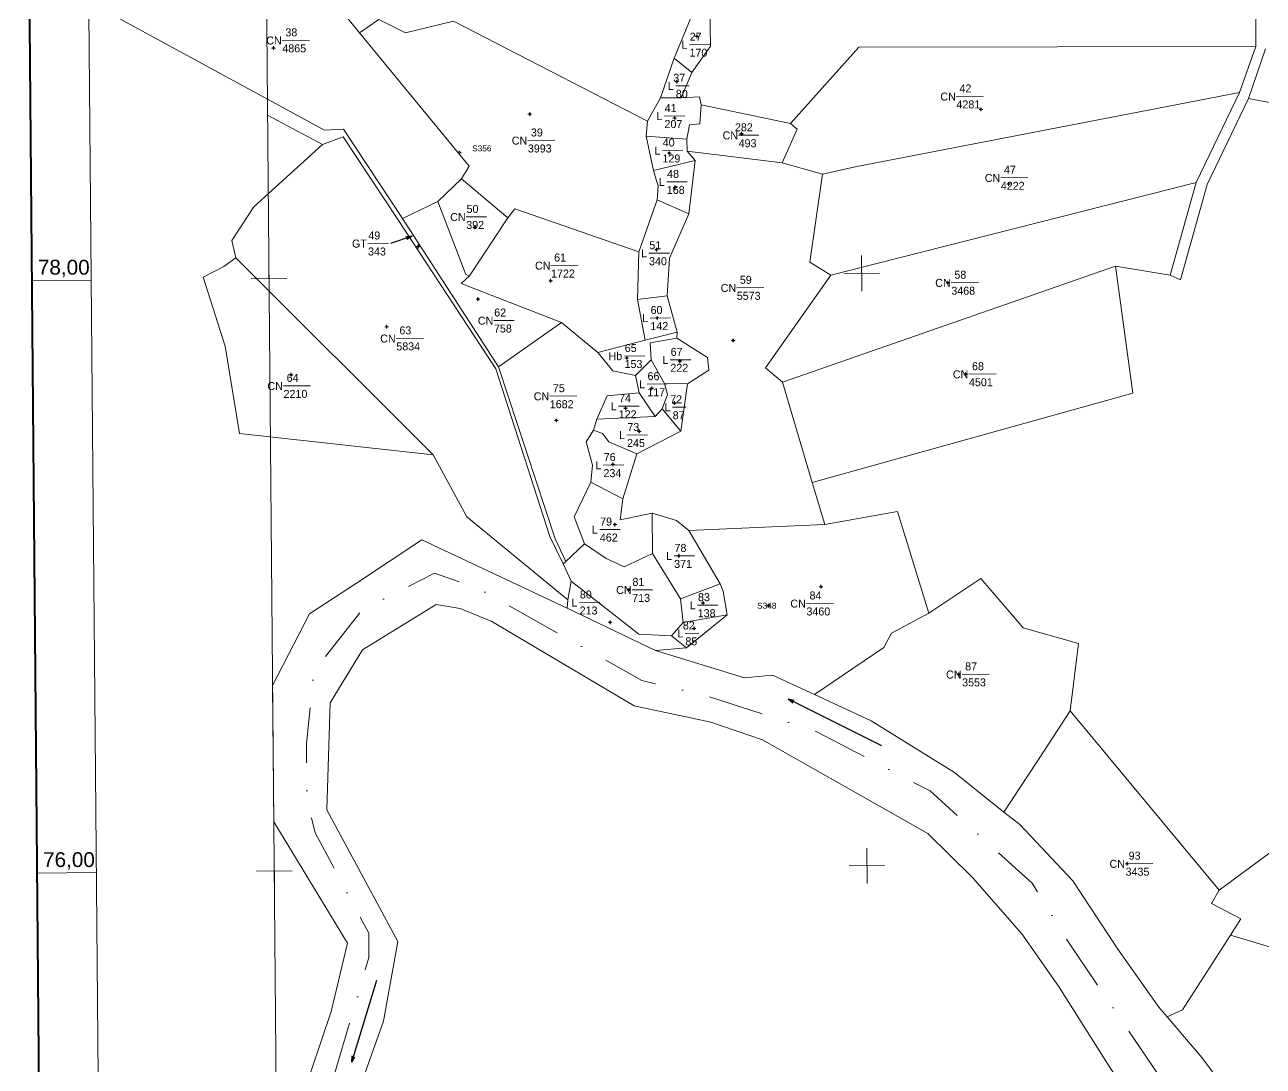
# Model space of a CAD drawing. Header units: metres. Extents: x 550497 to 551666, y 1836245 to 1837652.
# Drawn here: x 550496.5 to 550914.3, y 1837025.4 to 1837376.9 of the extents above; entities that cross this region are included whole.
import ezdxf
from ezdxf.enums import TextEntityAlignment as Align

# ---------------------------------------------------------------- set-up
doc = ezdxf.new("R2010")
doc.units = ezdxf.units.M
doc.header["$MEASUREMENT"] = 0
doc.linetypes.add('DGN Style 4', pattern=[37.369902, 18.67328, -9.33664, 0.023342, -9.33664])
for name, color, linetype, lineweight in [('Level 10', 7, 'Continuous', 0), ('Level 11', 7, 'Continuous', 0), ('Level 12', 7, 'Continuous', 0), ('Level 13', 7, 'Continuous', 0), ('Level 34', 7, 'Continuous', 0), ('Level 62', 7, 'Continuous', 0), ('Level 63', 7, 'Continuous', 0)]:
    doc.layers.add(name, color=color, linetype=linetype, lineweight=lineweight)
doc.styles.add('Style-FmSimple', font='FmSimple.shx')
doc.styles.add('Style-VHarial', font='VHarial.shx')
doc.styles.add('Style-Vnarial', font='Vnarial.shx')
doc.dimstyles.get("Standard").update_dxf_attribs({"dimtxt": 0.18, "dimasz": 0.18, "dimexe": 0.18, "dimexo": 0.0625, "dimgap": 0.09, "dimtad": 0, "dimtih": 1, "dimtoh": 1, "dimdec": 4, "dimzin": 0, "dimdsep": 46, "dimtxsty": 'Standard', "dimcen": 0.09, "dimadec": 0, "dimazin": 0, "dimtfac": 1, "dimtdec": 4, "dimtofl": 0, "dimtmove": 0, "dimatfit": 3, "dimfxl": 1, "dimtolj": 1, "dimtzin": 0, "dimarcsym": 0})

# ---------------------------------------------------------------- blocks, each defined once
blk = doc.blocks.new('DKCDV')
at = {"layer": 'Level 10', "linetype": 'Continuous', "lineweight": 13}
h = blk.add_hatch(color=1, dxfattribs=at)
edge = h.paths.add_edge_path()
edge.add_arc((0.02456, 0.194811), 1.500056, 0, 360)
at = {"layer": 'Level 10', "color": 1, "linetype": 'Continuous', "lineweight": 13}
for p, q in [((-6.400238, 0), (-12.600469, 0)), ((-0.200007, 12.600469), (0, 6.200231)), ((12.400462, 0.200007), (6.200231, 0.200007)), ((0, -6.200231), (0.200007, -12.400462))]:
    blk.add_line(p, q, dxfattribs=at)
blk.add_circle((0.02456, 0.194811), 6.250233, dxfattribs=at)
blk = doc.blocks.new('TerminatorOpen_0.5')
at = {"color": 0, "linetype": 'ByBlock', "lineweight": -2}
for q in [(-1, 0.25), (-1, 0), (-1, -0.25)]:
    blk.add_line((0, 0), q, dxfattribs=at)
blk = doc.blocks.new('N_THUA_39')
at = {"layer": 'Level 13', "color": 3, "linetype": 'Continuous', "lineweight": 0}
blk.add_line((355485.21, 1837268.94), (355494.39, 1837269.02), dxfattribs=at)
at = {"layer": 'Level 13', "color": 3, "linetype": 'Continuous', "lineweight": 0, "style": 'Style-FmSimple'}
for s, p in [('38', (355486.28, 1837271.65)), ('CN', (355479.83, 1837268.9)), ('4865', (355485.25, 1837266.25))]:
    blk.add_text(s, height=2.7, dxfattribs=at).set_placement(p, align=Align.MIDDLE_LEFT)
blk = doc.blocks.new('N_THUA_45')
at = {"layer": 'Level 13', "color": 3, "linetype": 'Continuous', "lineweight": 0}
blk.add_line((355625.36, 1837272.84), (355632.25, 1837272.9), dxfattribs=at)
at = {"layer": 'Level 13', "color": 3, "linetype": 'Continuous', "lineweight": 0, "style": 'Style-FmSimple'}
for s, p in [('27', (355625.48, 1837275.54)), ('L', (355622.67, 1837272.82)), ('170', (355625.4, 1837270.15))]:
    blk.add_text(s, height=2.7, dxfattribs=at).set_placement(p, align=Align.MIDDLE_LEFT)
blk = doc.blocks.new('N_THUA_48')
at = {"layer": 'Level 13', "color": 3, "linetype": 'Continuous', "lineweight": 0}
blk.add_line((355571.78, 1837246.58), (355580.95, 1837246.66), dxfattribs=at)
at = {"layer": 'Level 13', "color": 3, "linetype": 'Continuous', "lineweight": 0, "style": 'Style-FmSimple'}
for s, p in [('39', (355572.84, 1837249.28)), ('CN', (355566.39, 1837246.53)), ('3993', (355571.81, 1837243.88))]:
    blk.add_text(s, height=2.7, dxfattribs=at).set_placement(p, align=Align.MIDDLE_LEFT)
blk = doc.blocks.new('N_THUA_50')
at = {"layer": 'Level 13', "color": 3, "linetype": 'Continuous', "lineweight": 0}
blk.add_line((355723.84, 1837248.15), (355733.02, 1837248.23), dxfattribs=at)
at = {"layer": 'Level 13', "color": 3, "linetype": 'Continuous', "lineweight": 0, "style": 'Style-FmSimple'}
for s, p in [('42', (355724.91, 1837250.85)), ('CN', (355718.46, 1837248.1)), ('4281', (355723.88, 1837245.45))]:
    blk.add_text(s, height=2.7, dxfattribs=at).set_placement(p, align=Align.MIDDLE_LEFT)
blk = doc.blocks.new('N_THUA_52')
at = {"layer": 'Level 13', "color": 3, "linetype": 'Continuous', "lineweight": 0}
blk.add_line((355618.67, 1837257.57), (355623.26, 1837257.61), dxfattribs=at)
at = {"layer": 'Level 13', "color": 3, "linetype": 'Continuous', "lineweight": 0, "style": 'Style-FmSimple'}
for s, p in [('L', (355615.99, 1837257.54)), ('37', (355617.85, 1837260.26)), ('80', (355618.71, 1837254.87))]:
    blk.add_text(s, height=2.7, dxfattribs=at).set_placement(p, align=Align.MIDDLE_LEFT)
blk = doc.blocks.new('N_THUA_54')
at = {"layer": 'Level 13', "color": 3, "linetype": 'Continuous', "lineweight": 0}
blk.add_line((355533.98, 1837201.78), (355540.87, 1837201.84), dxfattribs=at)
at = {"layer": 'Level 13', "color": 3, "linetype": 'Continuous', "lineweight": 0, "style": 'Style-FmSimple'}
for s, p in [('49', (355534.11, 1837204.48)), ('GT', (355528.6, 1837201.74)), ('343', (355534.02, 1837199.08))]:
    blk.add_text(s, height=2.7, dxfattribs=at).set_placement(p, align=Align.MIDDLE_LEFT)
blk = doc.blocks.new('N_THUA_55')
at = {"layer": 'Level 13', "color": 3, "linetype": 'Continuous', "lineweight": 0}
blk.add_line((355617.87, 1837245.26), (355624.76, 1837245.32), dxfattribs=at)
at = {"layer": 'Level 13', "color": 3, "linetype": 'Continuous', "lineweight": 0, "style": 'Style-FmSimple'}
for s, p in [('L', (355615.19, 1837245.23)), ('41', (355617.99, 1837247.96)), ('207', (355617.91, 1837242.56))]:
    blk.add_text(s, height=2.7, dxfattribs=at).set_placement(p, align=Align.MIDDLE_LEFT)
blk = doc.blocks.new('N_THUA_56')
at = {"layer": 'Level 13', "color": 3, "linetype": 'Continuous', "lineweight": 0}
blk.add_line((355733.22, 1837223), (355742.4, 1837223.08), dxfattribs=at)
at = {"layer": 'Level 13', "color": 3, "linetype": 'Continuous', "lineweight": 0, "style": 'Style-FmSimple'}
for s, p in [('47', (355734.29, 1837225.71)), ('CN', (355727.83, 1837222.96)), ('4222', (355733.25, 1837220.3))]:
    blk.add_text(s, height=2.7, dxfattribs=at).set_placement(p, align=Align.MIDDLE_LEFT)
blk = doc.blocks.new('N_THUA_57')
at = {"layer": 'Level 13', "color": 3, "linetype": 'Continuous', "lineweight": 0}
blk.add_line((355643.13, 1837239.95), (355650.01, 1837240.01), dxfattribs=at)
at = {"layer": 'Level 13', "color": 3, "linetype": 'Continuous', "lineweight": 0, "style": 'Style-FmSimple'}
for s, p in [('CN', (355637.75, 1837239.9)), ('282', (355641.91, 1837242.64)), ('493', (355643.17, 1837237.25))]:
    blk.add_text(s, height=2.7, dxfattribs=at).set_placement(p, align=Align.MIDDLE_LEFT)
blk = doc.blocks.new('N_THUA_59')
at = {"layer": 'Level 13', "color": 3, "linetype": 'Continuous', "lineweight": 0}
blk.add_line((355523.43, 1837174.87), (355532.61, 1837174.95), dxfattribs=at)
at = {"layer": 'Level 13', "color": 3, "linetype": 'Continuous', "lineweight": 0, "style": 'Style-FmSimple'}
for s, p in [('63', (355524.5, 1837177.58)), ('CN', (355518.04, 1837174.83)), ('5834', (355523.47, 1837172.18))]:
    blk.add_text(s, height=2.7, dxfattribs=at).set_placement(p, align=Align.MIDDLE_LEFT)
blk = doc.blocks.new('N_THUA_60')
at = {"layer": 'Level 13', "color": 3, "linetype": 'Continuous', "lineweight": 0}
blk.add_line((355616.03, 1837233.4), (355622.91, 1837233.46), dxfattribs=at)
at = {"layer": 'Level 13', "color": 3, "linetype": 'Continuous', "lineweight": 0, "style": 'Style-FmSimple'}
for s, p in [('40', (355616.15, 1837236.1)), ('L', (355613.34, 1837233.38)), ('129', (355616.06, 1837230.7))]:
    blk.add_text(s, height=2.7, dxfattribs=at).set_placement(p, align=Align.MIDDLE_LEFT)
blk = doc.blocks.new('N_THUA_61')
at = {"layer": 'Level 13', "color": 3, "linetype": 'Continuous', "lineweight": 0}
blk.add_line((355640.16, 1837170.27), (355649.34, 1837170.35), dxfattribs=at)
at = {"layer": 'Level 13', "color": 3, "linetype": 'Continuous', "lineweight": 0, "style": 'Style-FmSimple'}
for s, p in [('59', (355641.23, 1837172.98)), ('CN', (355634.78, 1837170.23)), ('5573', (355640.2, 1837167.57))]:
    blk.add_text(s, height=2.7, dxfattribs=at).set_placement(p, align=Align.MIDDLE_LEFT)
blk = doc.blocks.new('N_THUA_62')
at = {"layer": 'Level 13', "color": 3, "linetype": 'Continuous', "lineweight": 0}
blk.add_line((355617.96, 1837221.87), (355624.84, 1837221.93), dxfattribs=at)
at = {"layer": 'Level 13', "color": 3, "linetype": 'Continuous', "lineweight": 0, "style": 'Style-FmSimple'}
for s, p in [('48', (355618.09, 1837224.57)), ('L', (355615.27, 1837221.85)), ('168', (355617.99, 1837219.17))]:
    blk.add_text(s, height=2.7, dxfattribs=at).set_placement(p, align=Align.MIDDLE_LEFT)
blk = doc.blocks.new('N_THUA_64')
at = {"layer": 'Level 13', "color": 3, "linetype": 'Continuous', "lineweight": 0}
blk.add_line((355553.11, 1837208.42), (355560, 1837208.48), dxfattribs=at)
at = {"layer": 'Level 13', "color": 3, "linetype": 'Continuous', "lineweight": 0, "style": 'Style-FmSimple'}
for s, p in [('50', (355553.24, 1837211.12)), ('CN', (355547.72, 1837208.37)), ('392', (355553.14, 1837205.72))]:
    blk.add_text(s, height=2.7, dxfattribs=at).set_placement(p, align=Align.MIDDLE_LEFT)
blk = doc.blocks.new('N_THUA_66')
at = {"layer": 'Level 13', "color": 3, "linetype": 'Continuous', "lineweight": 0}
blk.add_line((355712.77, 1837189.71), (355721.95, 1837189.79), dxfattribs=at)
at = {"layer": 'Level 13', "color": 3, "linetype": 'Continuous', "lineweight": 0, "style": 'Style-FmSimple'}
for s, p in [('CN', (355707.38, 1837189.66)), ('58', (355713.84, 1837192.41)), ('3468', (355712.81, 1837187.01))]:
    blk.add_text(s, height=2.7, dxfattribs=at).set_placement(p, align=Align.MIDDLE_LEFT)
blk = doc.blocks.new('N_THUA_67')
at = {"layer": 'Level 13', "color": 3, "linetype": 'Continuous', "lineweight": 0}
blk.add_line((355554.27, 1837184.19), (355561.15, 1837184.25), dxfattribs=at)
at = {"layer": 'Level 13', "color": 3, "linetype": 'Continuous', "lineweight": 0, "style": 'Style-FmSimple'}
for s, p in [('62', (355554.4, 1837186.89)), ('CN', (355548.88, 1837184.14)), ('758', (355554.31, 1837181.49))]:
    blk.add_text(s, height=2.7, dxfattribs=at).set_placement(p, align=Align.MIDDLE_LEFT)
blk = doc.blocks.new('N_THUA_68')
at = {"layer": 'Level 13', "color": 3, "linetype": 'Continuous', "lineweight": 0}
blk.add_line((355611.74, 1837200.85), (355618.63, 1837200.91), dxfattribs=at)
at = {"layer": 'Level 13', "color": 3, "linetype": 'Continuous', "lineweight": 0, "style": 'Style-FmSimple'}
for s, p in [('51', (355611.86, 1837203.55)), ('L', (355609.05, 1837200.83)), ('340', (355611.77, 1837198.15))]:
    blk.add_text(s, height=2.7, dxfattribs=at).set_placement(p, align=Align.MIDDLE_LEFT)
blk = doc.blocks.new('N_THUA_69')
at = {"layer": 'Level 13', "color": 3, "linetype": 'Continuous', "lineweight": 0}
blk.add_line((355578.68, 1837190.38), (355587.86, 1837190.46), dxfattribs=at)
at = {"layer": 'Level 13', "color": 3, "linetype": 'Continuous', "lineweight": 0, "style": 'Style-FmSimple'}
for s, p in [('CN', (355573.3, 1837190.34)), ('61', (355579.75, 1837193.09)), ('1722', (355578.72, 1837187.69))]:
    blk.add_text(s, height=2.7, dxfattribs=at).set_placement(p, align=Align.MIDDLE_LEFT)
blk = doc.blocks.new('N_THUA_74')
at = {"layer": 'Level 13', "color": 3, "linetype": 'Continuous', "lineweight": 0}
blk.add_line((355491.24, 1837158.61), (355500.42, 1837158.69), dxfattribs=at)
at = {"layer": 'Level 13', "color": 3, "linetype": 'Continuous', "lineweight": 0, "style": 'Style-FmSimple'}
for s, p in [('64', (355492.31, 1837161.32)), ('CN', (355485.85, 1837158.56)), ('2210', (355491.28, 1837155.91))]:
    blk.add_text(s, height=2.7, dxfattribs=at).set_placement(p, align=Align.MIDDLE_LEFT)
blk = doc.blocks.new('N_THUA_75')
at = {"layer": 'Level 13', "color": 3, "linetype": 'Continuous', "lineweight": 0}
blk.add_line((355718.72, 1837158.82), (355727.9, 1837158.91), dxfattribs=at)
at = {"layer": 'Level 13', "color": 3, "linetype": 'Continuous', "lineweight": 0, "style": 'Style-FmSimple'}
for s, p in [('68', (355719.79, 1837161.53)), ('CN', (355713.33, 1837158.78)), ('4501', (355718.76, 1837156.13))]:
    blk.add_text(s, height=2.7, dxfattribs=at).set_placement(p, align=Align.MIDDLE_LEFT)
blk = doc.blocks.new('N_THUA_77')
at = {"layer": 'Level 13', "color": 3, "linetype": 'Continuous', "lineweight": 0}
blk.add_line((355611.94, 1837177.79), (355618.83, 1837177.85), dxfattribs=at)
at = {"layer": 'Level 13', "color": 3, "linetype": 'Continuous', "lineweight": 0, "style": 'Style-FmSimple'}
for s, p in [('L', (355609.25, 1837177.77)), ('60', (355612.07, 1837180.49)), ('142', (355611.98, 1837175.09))]:
    blk.add_text(s, height=2.7, dxfattribs=at).set_placement(p, align=Align.MIDDLE_LEFT)
blk = doc.blocks.new('N_THUA_79')
at = {"layer": 'Level 13', "color": 3, "linetype": 'Continuous', "lineweight": 0}
blk.add_line((355580.59, 1837143.25), (355589.77, 1837143.33), dxfattribs=at)
at = {"layer": 'Level 13', "color": 3, "linetype": 'Continuous', "lineweight": 0, "style": 'Style-FmSimple'}
for s, p in [('75', (355581.66, 1837145.96)), ('CN', (355575.2, 1837143.2)), ('1682', (355580.62, 1837140.55))]:
    blk.add_text(s, height=2.7, dxfattribs=at).set_placement(p, align=Align.MIDDLE_LEFT)
blk = doc.blocks.new('N_THUA_80')
at = {"layer": 'Level 13', "color": 3, "linetype": 'Continuous', "lineweight": 0}
blk.add_line((355604.4, 1837164.27), (355611.29, 1837164.33), dxfattribs=at)
at = {"layer": 'Level 13', "color": 3, "linetype": 'Continuous', "lineweight": 0, "style": 'Style-FmSimple'}
for s, p in [('65', (355604.52, 1837166.97)), ('Hb', (355599.02, 1837164.22)), ('153', (355604.44, 1837161.57))]:
    blk.add_text(s, height=2.7, dxfattribs=at).set_placement(p, align=Align.MIDDLE_LEFT)
blk = doc.blocks.new('N_THUA_81')
at = {"layer": 'Level 13', "color": 3, "linetype": 'Continuous', "lineweight": 0}
blk.add_line((355619.63, 1837163.21), (355626.52, 1837163.27), dxfattribs=at)
at = {"layer": 'Level 13', "color": 3, "linetype": 'Continuous', "lineweight": 0, "style": 'Style-FmSimple'}
for s, p in [('67', (355619.76, 1837165.91)), ('L', (355616.94, 1837163.19)), ('222', (355619.67, 1837160.52))]:
    blk.add_text(s, height=2.7, dxfattribs=at).set_placement(p, align=Align.MIDDLE_LEFT)
blk = doc.blocks.new('N_THUA_82')
at = {"layer": 'Level 13', "color": 3, "linetype": 'Continuous', "lineweight": 0}
blk.add_line((355610.2, 1837154.07), (355617.07, 1837154.13), dxfattribs=at)
at = {"layer": 'Level 13', "color": 3, "linetype": 'Continuous', "lineweight": 0, "style": 'Style-FmSimple'}
for s, p in [('66', (355610.32, 1837156.77)), ('L', (355607.51, 1837154.04)), ('117', (355610.23, 1837151.37))]:
    blk.add_text(s, height=2.7, dxfattribs=at).set_placement(p, align=Align.MIDDLE_LEFT)
blk = doc.blocks.new('N_THUA_83')
at = {"layer": 'Level 13', "color": 3, "linetype": 'Continuous', "lineweight": 0}
blk.add_line((355617.84, 1837149.07), (355622.43, 1837149.11), dxfattribs=at)
at = {"layer": 'Level 13', "color": 3, "linetype": 'Continuous', "lineweight": 0, "style": 'Style-FmSimple'}
for s, p in [('L', (355615.15, 1837149.05)), ('72', (355617.02, 1837151.77)), ('87', (355617.88, 1837146.38))]:
    blk.add_text(s, height=2.7, dxfattribs=at).set_placement(p, align=Align.MIDDLE_LEFT)
blk = doc.blocks.new('N_THUA_84')
at = {"layer": 'Level 13', "color": 3, "linetype": 'Continuous', "lineweight": 0}
blk.add_line((355601.27, 1837147.31), (355608.16, 1837147.37), dxfattribs=at)
at = {"layer": 'Level 13', "color": 3, "linetype": 'Continuous', "lineweight": 0, "style": 'Style-FmSimple'}
for s, p in [('74', (355601.4, 1837150.01)), ('L', (355598.59, 1837147.28)), ('122', (355601.31, 1837144.61))]:
    blk.add_text(s, height=2.7, dxfattribs=at).set_placement(p, align=Align.MIDDLE_LEFT)
blk = doc.blocks.new('N_THUA_85')
at = {"layer": 'Level 13', "color": 3, "linetype": 'Continuous', "lineweight": 0}
blk.add_line((355605.96, 1837139.48), (355612.84, 1837139.54), dxfattribs=at)
at = {"layer": 'Level 13', "color": 3, "linetype": 'Continuous', "lineweight": 0, "style": 'Style-FmSimple'}
for s, p in [('73', (355606.08, 1837142.18)), ('L', (355603.27, 1837139.46)), ('245', (355605.99, 1837136.78))]:
    blk.add_text(s, height=2.7, dxfattribs=at).set_placement(p, align=Align.MIDDLE_LEFT)
blk = doc.blocks.new('N_THUA_86')
at = {"layer": 'Level 13', "color": 3, "linetype": 'Continuous', "lineweight": 0}
blk.add_line((355597.04, 1837128.38), (355603.92, 1837128.44), dxfattribs=at)
at = {"layer": 'Level 13', "color": 3, "linetype": 'Continuous', "lineweight": 0, "style": 'Style-FmSimple'}
for s, p in [('L', (355594.35, 1837128.35)), ('76', (355597.17, 1837131.08)), ('234', (355597.07, 1837125.68))]:
    blk.add_text(s, height=2.7, dxfattribs=at).set_placement(p, align=Align.MIDDLE_LEFT)
blk = doc.blocks.new('N_THUA_88')
at = {"layer": 'Level 13', "color": 3, "linetype": 'Continuous', "lineweight": 0}
blk.add_line((355597.72, 1837108.05), (355604.61, 1837108.11), dxfattribs=at)
at = {"layer": 'Level 13', "color": 3, "linetype": 'Continuous', "lineweight": 0, "style": 'Style-FmSimple'}
for s, p in [('79', (355597.84, 1837110.75)), ('L', (355595.03, 1837108.03)), ('462', (355597.75, 1837105.35))]:
    blk.add_text(s, height=2.7, dxfattribs=at).set_placement(p, align=Align.MIDDLE_LEFT)
blk = doc.blocks.new('N_THUA_89')
at = {"layer": 'Level 13', "color": 3, "linetype": 'Continuous', "lineweight": 0}
blk.add_line((355619.28, 1837097.51), (355626.17, 1837097.57), dxfattribs=at)
at = {"layer": 'Level 13', "color": 3, "linetype": 'Continuous', "lineweight": 0, "style": 'Style-FmSimple'}
for s, p in [('78', (355619.41, 1837100.21)), ('L', (355616.59, 1837097.49)), ('371', (355619.31, 1837094.81))]:
    blk.add_text(s, height=2.7, dxfattribs=at).set_placement(p, align=Align.MIDDLE_LEFT)
blk = doc.blocks.new('N_THUA_90')
at = {"layer": 'Level 13', "color": 3, "linetype": 'Continuous', "lineweight": 0}
blk.add_line((355669.98, 1837087.06), (355679.16, 1837087.14), dxfattribs=at)
at = {"layer": 'Level 13', "color": 3, "linetype": 'Continuous', "lineweight": 0, "style": 'Style-FmSimple'}
for s, p in [('84', (355671.05, 1837089.76)), ('CN', (355664.59, 1837087.01)), ('3460', (355670.01, 1837084.36))]:
    blk.add_text(s, height=2.7, dxfattribs=at).set_placement(p, align=Align.MIDDLE_LEFT)
blk = doc.blocks.new('N_THUA_91')
at = {"layer": 'Level 13', "color": 3, "linetype": 'Continuous', "lineweight": 0}
blk.add_line((355605.11, 1837086.05), (355612, 1837086.11), dxfattribs=at)
at = {"layer": 'Level 13', "color": 3, "linetype": 'Continuous', "lineweight": 0, "style": 'Style-FmSimple'}
for s, p in [('CN', (355599.73, 1837086)), ('81', (355605.23, 1837088.75)), ('713', (355605.15, 1837083.35))]:
    blk.add_text(s, height=2.7, dxfattribs=at).set_placement(p, align=Align.MIDDLE_LEFT)
blk = doc.blocks.new('N_THUA_93')
at = {"layer": 'Level 13', "color": 3, "linetype": 'Continuous', "lineweight": 0}
blk.add_line((355596.02, 1837075.03), (355602.91, 1837075.09), dxfattribs=at)
at = {"layer": 'Level 13', "color": 3, "linetype": 'Continuous', "lineweight": 0, "style": 'Style-FmSimple'}
for s, p in [('80', (355596.15, 1837077.73)), ('L', (355593.34, 1837075)), ('213', (355596.06, 1837072.33))]:
    blk.add_text(s, height=2.7, dxfattribs=at).set_placement(p, align=Align.MIDDLE_LEFT)
blk = doc.blocks.new('N_THUA_94')
at = {"layer": 'Level 13', "color": 3, "linetype": 'Continuous', "lineweight": 0}
blk.add_line((355716.42, 1837057.52), (355725.59, 1837057.6), dxfattribs=at)
at = {"layer": 'Level 13', "color": 3, "linetype": 'Continuous', "lineweight": 0, "style": 'Style-FmSimple'}
for s, p in [('87', (355717.48, 1837060.23)), ('CN', (355711.03, 1837057.47)), ('3553', (355716.45, 1837054.82))]:
    blk.add_text(s, height=2.7, dxfattribs=at).set_placement(p, align=Align.MIDDLE_LEFT)
blk = doc.blocks.new('N_THUA_95')
at = {"layer": 'Level 13', "color": 3, "linetype": 'Continuous', "lineweight": 0}
blk.add_line((355627.44, 1837081.57), (355634.32, 1837081.63), dxfattribs=at)
at = {"layer": 'Level 13', "color": 3, "linetype": 'Continuous', "lineweight": 0, "style": 'Style-FmSimple'}
for s, p in [('L', (355624.76, 1837081.55)), ('83', (355627.57, 1837084.28)), ('138', (355627.48, 1837078.88))]:
    blk.add_text(s, height=2.7, dxfattribs=at).set_placement(p, align=Align.MIDDLE_LEFT)
blk = doc.blocks.new('N_THUA_96')
at = {"layer": 'Level 13', "color": 3, "linetype": 'Continuous', "lineweight": 0}
blk.add_line((355624.44, 1837073), (355629.03, 1837073.04), dxfattribs=at)
at = {"layer": 'Level 13', "color": 3, "linetype": 'Continuous', "lineweight": 0, "style": 'Style-FmSimple'}
for s, p in [('L', (355621.75, 1837072.98)), ('82', (355623.62, 1837075.69)), ('85', (355624.47, 1837070.3))]:
    blk.add_text(s, height=2.7, dxfattribs=at).set_placement(p, align=Align.MIDDLE_LEFT)
blk = doc.blocks.new('N_THUA_97')
at = {"layer": 'Level 13', "color": 3, "linetype": 'Continuous', "lineweight": 0}
blk.add_line((355773.2, 1836993.63), (355782.38, 1836993.71), dxfattribs=at)
at = {"layer": 'Level 13', "color": 3, "linetype": 'Continuous', "lineweight": 0, "style": 'Style-FmSimple'}
for s, p in [('CN', (355767.81, 1836993.58)), ('93', (355774.27, 1836996.34)), ('3435', (355773.23, 1836990.93))]:
    blk.add_text(s, height=2.7, dxfattribs=at).set_placement(p, align=Align.MIDDLE_LEFT)
blk = doc.blocks.new('CENTRD')
at = {"layer": 'Level 11', "linetype": 'Continuous', "lineweight": 0}
h = blk.add_hatch(color=1, dxfattribs=at)
edge = h.paths.add_edge_path()
edge.add_arc((0.048863, 0.090632), 1.500056, 0, 360)
at = {"layer": 'Level 11', "color": 1, "linetype": 'Continuous', "lineweight": 0}
for p, q in [((-6.200231, 0), (-12.600469, -0.200007)), ((-0.200007, 6.200231), (-6.200231, 0)), ((-6.200231, 0), (0, -6.200231)), ((-0.200007, 12.600469), (-0.200007, 6.200231)), ((6.200231, 0), (-0.200007, 6.200231)), ((0, -6.200231), (6.200231, 0)), ((12.600469, 0.200007), (6.200231, 0)), ((0, -6.200231), (0, -12.600469))]:
    blk.add_line(p, q, dxfattribs=at)
blk = doc.blocks.new('CENTRD_2')
at = {"layer": 'Level 11', "linetype": 'Continuous', "lineweight": 0}
h = blk.add_hatch(color=1, dxfattribs=at)
edge = h.paths.add_edge_path()
edge.add_arc((0.071437, 0.197653), 1.500056, 0, 360)
at = {"layer": 'Level 11', "color": 1, "linetype": 'Continuous', "lineweight": 0}
for p, q in [((-6.200231, 0), (-12.600469, 0)), ((0, 6.200231), (-6.200231, 0)), ((-6.200231, 0), (0, -6.200231)), ((-0.200007, 12.400462), (0, 6.200231)), ((6.200231, 0.200007), (0, 6.200231)), ((0, -6.200231), (6.200231, 0.200007)), ((12.600469, 0.200007), (6.200231, 0.200007)), ((0, -6.200231), (0, -12.200455))]:
    blk.add_line(p, q, dxfattribs=at)
blk = doc.blocks.new('CENTRD_1')
at = {"layer": 'Level 11', "linetype": 'Continuous', "lineweight": 0}
h = blk.add_hatch(color=1, dxfattribs=at)
edge = h.paths.add_edge_path()
edge.add_arc((0.195969, 0.083732), 1.500056, 0, 360)
at = {"layer": 'Level 11', "color": 1, "linetype": 'Continuous', "lineweight": 0}
for p, q in [((-6.000224, 0), (-12.200455, -0.200007)), ((0, 6.200231), (-6.000224, 0)), ((-6.000224, 0), (0.200007, -6.200231)), ((0, 12.600469), (0, 6.200231)), ((6.200231, 0), (0, 6.200231)), ((0.200007, -6.200231), (6.200231, 0)), ((12.400462, 0), (6.200231, 0)), ((0.200007, -6.200231), (0.200007, -12.600469))]:
    blk.add_line(p, q, dxfattribs=at)

msp = doc.modelspace()

# ---------------------------------------------------------------- linework, layer by layer
at = {"layer": 'Level 34', "color": 3, "linetype": 'Continuous', "lineweight": 0}
for p, q in [((550610.49, 1837165.92), (550635.27, 1837181.28)), ((550635.27, 1837181.28), (550643.47, 1837179.92)), ((550643.47, 1837179.92), (550654.1, 1837175.44)), ((550654.1, 1837175.44), (550702.13, 1837147)), ((550599.57, 1837148.03), (550610.49, 1837165.92)), ((550598.44, 1837111.96), (550599.57, 1837148.03)), ((550702.13, 1837147), (550727.95, 1837141.49)), ((550727.95, 1837141.49), (550745.4, 1837135.5)), ((550622.42, 1837067.45), (550598.44, 1837111.96)), ((550617.5, 1837040.57), (550622.42, 1837067.45)), ((550603.87, 1837002.19), (550617.5, 1837040.57))]:
    msp.add_line(p, q, dxfattribs=at)
at = {"layer": 'Level 34', "color": 2, "linetype": 'Continuous', "lineweight": 0, "flags": 128}
for points in [[(550609.51, 1837374.22), (550590.09, 1837398.07), (550526.94, 1837408.65), (550510.33, 1837388.92), (550578.42, 1837351.8)], [(550723.7, 1837385.17), (550715.63, 1837365.6)], [(550911.86, 1837385.97), (550911.83, 1837369.6)], [(550721.52, 1837360.82), (550727.89, 1837369.72), (550727.65, 1837382.37)], [(550609.51, 1837374.22), (550615.93, 1837378.67), (550624.94, 1837374.22), (550641.17, 1837378.06)], [(550706.62, 1837344.4), (550641.17, 1837378.06)], [(550643.82, 1837324.86), (550646.51, 1837329.15), (550609.51, 1837374.22)], [(550754.89, 1837343.53), (550777.97, 1837369.34), (550911.83, 1837369.6)], [(550911.83, 1837369.6), (550906.34, 1837354.08)], [(550909.33, 1837352), (550915.07, 1837368.74)], [(550715.63, 1837365.6), (550711.02, 1837352.27)], [(550715.63, 1837365.6), (550721.52, 1837360.82)], [(550717.99, 1837352.22), (550721.52, 1837360.82)], [(550906.34, 1837354.08), (550776.72, 1837328.9), (550765.69, 1837326.51)], [(550891.76, 1837323.63), (550906.34, 1837354.08)], [(550578.42, 1837351.8), (550597.66, 1837341.3), (550604.1, 1837341.65), (550623.92, 1837311.5)], [(550578.42, 1837351.8), (550578.46, 1837346.43), (550596.96, 1837336.49)], [(550706.62, 1837344.4), (550711.02, 1837352.27)], [(550711.02, 1837352.27), (550717.99, 1837352.22)], [(550717.99, 1837352.22), (550724.12, 1837352.6), (550724.67, 1837349.89)], [(550724.67, 1837349.89), (550724.33, 1837343.45), (550720.84, 1837343.13), (550719.87, 1837338.33)], [(550724.67, 1837349.89), (550754.89, 1837343.53)], [(550909.33, 1837352), (550895.38, 1837323), (550886.38, 1837290.81), (550882.9, 1837292.4)], [(550935.36, 1837347.07), (550909.33, 1837352)], [(550706.17, 1837339.31), (550706.62, 1837344.4)], [(550754.89, 1837343.53), (550757.14, 1837341.66), (550752.07, 1837330.27)], [(550596.96, 1837336.49), (550603.93, 1837339.05), (550622.43, 1837311.22), (550655.41, 1837260.74), (550673.71, 1837204.14), (550678.12, 1837194.93)], [(550719.87, 1837338.33), (550706.17, 1837339.31)], [(550708.66, 1837327.66), (550706.17, 1837339.31)], [(550719.87, 1837338.33), (550719.95, 1837334.22)], [(550567.74, 1837298.22), (550566.41, 1837304.06), (550573.84, 1837315.46), (550596.96, 1837336.49)], [(550719.95, 1837334.22), (550722.71, 1837331.08)], [(550722.71, 1837331.08), (550708.66, 1837327.66)], [(550720.51, 1837313.06), (550722.71, 1837331.08)], [(550752.07, 1837330.27), (550765.69, 1837326.51)], [(550635.94, 1837317.25), (550643.82, 1837324.86)], [(550643.82, 1837324.86), (550659.53, 1837311.77)], [(550708.66, 1837327.66), (550710.19, 1837322.4), (550709.86, 1837317.81)], [(550768.5, 1837292.38), (550761.33, 1837296.8), (550765.69, 1837326.51)], [(550891.76, 1837323.63), (550768.5, 1837292.38)], [(550882.9, 1837292.4), (550891.76, 1837323.63)], [(550623.92, 1837311.5), (550635.94, 1837317.25)], [(550646.53, 1837292.2), (550645.29, 1837292.57), (550635.94, 1837317.25)], [(550709.86, 1837317.81), (550703.73, 1837300.26)], [(550709.86, 1837317.81), (550720.51, 1837313.06)], [(550659.53, 1837311.77), (550661.89, 1837314.72), (550703.73, 1837300.26)], [(550713.29, 1837285.39), (550714.04, 1837298.11), (550720.51, 1837313.06)], [(550656.4, 1837261.43), (550623.92, 1837311.5)], [(550646.53, 1837292.2), (550659.53, 1837311.77)], [(550703.73, 1837300.26), (550703.22, 1837284.13)], [(550634.34, 1837231.75), (550568.93, 1837238.92), (550564.17, 1837268.38), (550556.68, 1837291.65), (550563.65, 1837295.33), (550567.74, 1837298.22)], [(550567.74, 1837298.22), (550634.34, 1837231.75)], [(550646.53, 1837292.2), (550643.77, 1837289.59), (550677.61, 1837276.37)], [(550752.19, 1837256.27), (550746.46, 1837261.16), (550768.5, 1837292.38)], [(550752.19, 1837256.27), (550864.54, 1837295.42)], [(550864.54, 1837295.42), (550870.34, 1837252.6), (550762.21, 1837222.44)], [(550864.54, 1837295.42), (550882.9, 1837292.4)], [(550703.22, 1837284.13), (550713.29, 1837285.39)], [(550703.22, 1837284.13), (550705.79, 1837270.49)], [(550713.29, 1837285.39), (550716.66, 1837273.09)], [(550677.61, 1837276.37), (550656.4, 1837261.43)], [(550677.61, 1837276.37), (550689.87, 1837266.31)], [(550689.87, 1837266.31), (550705.79, 1837270.49)], [(550716.66, 1837273.09), (550705.79, 1837270.49)], [(550707.8, 1837263.78), (550707.52, 1837269.54), (550716.57, 1837271.1)], [(550716.57, 1837271.1), (550716.66, 1837273.09)], [(550716.57, 1837271.1), (550726.88, 1837264.6), (550727.35, 1837260.31), (550720.12, 1837255.65)], [(550689.87, 1837266.31), (550694.95, 1837260.07), (550702.53, 1837258.51)], [(550707.8, 1837263.78), (550702.53, 1837258.51)], [(550712.4, 1837255.78), (550707.8, 1837263.78)], [(550656.4, 1837261.43), (550675.48, 1837203.36), (550679.03, 1837195.78)], [(550702.53, 1837258.51), (550703.8, 1837252.64)], [(550711.53, 1837247.26), (550713.31, 1837252.05), (550712.4, 1837255.78)], [(550720.12, 1837255.65), (550712.4, 1837255.78)], [(550717.9, 1837239.68), (550720.12, 1837255.65)], [(550752.19, 1837256.27), (550762.21, 1837222.44)], [(550689.48, 1837243.8), (550693, 1837251.61), (550703.8, 1837252.64)], [(550703.8, 1837252.64), (550709.26, 1837244.64)], [(550709.26, 1837244.64), (550711.53, 1837247.26)], [(550711.53, 1837247.26), (550717.9, 1837239.68)], [(550688.39, 1837240.11), (550689.48, 1837243.8)], [(550689.48, 1837243.8), (550709.26, 1837244.64)], [(550687.51, 1837222.52), (550688.01, 1837228.22), (550685.96, 1837236.16), (550688.39, 1837240.11)], [(550703.04, 1837232.07), (550693.53, 1837236.18), (550691.46, 1837238.9), (550688.39, 1837240.11)], [(550717.9, 1837239.68), (550703.04, 1837232.07)], [(550634.34, 1837231.75), (550645.64, 1837210.81), (550679.79, 1837182.79)], [(550698.31, 1837216.93), (550703.04, 1837232.07)], [(550685.39, 1837201.71), (550681.93, 1837210.87), (550687.51, 1837222.52)], [(550687.51, 1837222.52), (550698.31, 1837216.93)], [(550762.21, 1837222.44), (550766.41, 1837208.26)], [(550698.31, 1837216.93), (550697.39, 1837209.85), (550708.24, 1837212.07)], [(550708.24, 1837212.07), (550716.43, 1837209.61), (550720.54, 1837206.22)], [(550708.24, 1837212.07), (550708.29, 1837198.47)], [(550766.41, 1837208.26), (550790.92, 1837212.66), (550801.48, 1837178.36)], [(550766.41, 1837208.26), (550720.54, 1837206.22)], [(550720.54, 1837206.22), (550731.17, 1837188.2)], [(550679.49, 1837179.98), (550630.5, 1837203.11), (550608.48, 1837188.43), (550592.63, 1837178.13), (550580.15, 1837153.85), (550580.55, 1837107.93), (550605.41, 1837066.96), (550599.88, 1837043.9), (550589.85, 1837014.14), (550581.46, 1837003.59), (550581.57, 1836990.34)], [(550685.39, 1837201.71), (550679.03, 1837195.78)], [(550708.29, 1837198.47), (550698.73, 1837193.89), (550692.66, 1837196.81), (550685.39, 1837201.71)], [(550679.03, 1837195.78), (550678.12, 1837194.93)], [(550708.29, 1837198.47), (550717.74, 1837183.15)], [(550680.9, 1837189.14), (550678.12, 1837194.93)], [(550680.9, 1837189.14), (550679.79, 1837182.79)], [(550714.69, 1837170.63), (550703.7, 1837171.24), (550680.9, 1837189.14)], [(550717.74, 1837183.15), (550731.17, 1837188.2)], [(550731.17, 1837188.2), (550732.14, 1837185.64), (550733.46, 1837177.75)], [(550801.48, 1837178.36), (550819.04, 1837189.95), (550833.39, 1837173.3), (550851.97, 1837168.05), (550849.17, 1837145.38)], [(550679.79, 1837182.79), (550679.49, 1837179.98)], [(550717.74, 1837183.15), (550718.66, 1837175.21)], [(550679.49, 1837179.98), (550709.29, 1837165.66)], [(550718.66, 1837175.21), (550714.69, 1837170.63)], [(550718.66, 1837175.21), (550733.46, 1837177.75)], [(550733.46, 1837177.75), (550719.73, 1837166.62)], [(550801.48, 1837178.36), (550788.92, 1837171.61), (550786.38, 1837166.68), (550762.97, 1837150.82)], [(550714.69, 1837170.63), (550719.73, 1837166.62)], [(550719.73, 1837166.62), (550709.29, 1837165.66)], [(550709.29, 1837165.66), (550739.29, 1837156.47), (550748.75, 1837157.42), (550762.97, 1837150.82)], [(550826.85, 1837111.19), (550810.19, 1837124.48), (550782.03, 1837141.96), (550762.97, 1837150.82)], [(550849.17, 1837145.38), (550840.71, 1837132.22), (550826.85, 1837111.19)], [(550849.17, 1837145.38), (550899.52, 1837084.87)], [(551002.06, 1837097.99), (550961.74, 1837130.71), (550899.52, 1837084.87)], [(550881.94, 1837042.07), (550879.16, 1837045.32), (550865.33, 1837064.96), (550850.1, 1837088.01), (550832.18, 1837106.94), (550826.85, 1837111.19)], [(550899.52, 1837084.87), (550896.88, 1837080.29), (550906.76, 1837075.18), (550903.29, 1837069.68)], [(550903.29, 1837069.68), (550887.16, 1837044.4), (550881.94, 1837042.07)], [(550903.29, 1837069.68), (550953.62, 1837054.54), (550960.54, 1837050.53), (550977.08, 1837058.07)], [(550917.99, 1836997.43), (550902.5, 1837016.45), (550893.64, 1837028.4), (550881.94, 1837042.07)]]:
    msp.add_lwpolyline(points, dxfattribs=at)
at = {"layer": 'Level 34', "color": 1, "linetype": 'Continuous', "lineweight": 0, "flags": 128}
msp.add_lwpolyline([(550752.07, 1837330.27), (550719.95, 1837334.22)], dxfattribs=at)
at = {"layer": 'Level 34', "color": 1, "linetype": 'DGN Style 4', "lineweight": 13, "flags": 128}
msp.add_lwpolyline([(550581.57, 1836990.34), (550598.07, 1837012.9), (550612.66, 1837062.11), (550612.59, 1837070.28), (550594.55, 1837104.21), (550591.72, 1837115.09), (550591.55, 1837134.17), (550594.07, 1837158.73), (550610.28, 1837179.32), (550634.74, 1837191.8), (550649.8, 1837186.48), (550704.69, 1837155.61), (550726.58, 1837150.34), (550763.55, 1837138.39), (550801.95, 1837118.29), (550836.35, 1837087.23), (550848.83, 1837066.9), (550884.78, 1837014.04), (550909.6, 1836987), (550945.34, 1836958.68), (550963.11, 1836957.47), (550974.78, 1836947.1)], dxfattribs=at)
at = {"layer": 'Level 34', "color": 230, "linetype": 'Continuous', "lineweight": 0, "flags": 128}
msp.add_lwpolyline([(550934.95, 1836948.15), (550914.36, 1836961.62), (550895.09, 1836979.19), (550881.25, 1837000.92), (550863.29, 1837023.96), (550845.3, 1837052.47), (550832.85, 1837070.11), (550816.3, 1837089.07), (550801.16, 1837103.95), (550745.4, 1837135.5)], dxfattribs=at)
at = {"layer": 'Level 62', "color": 7, "linetype": 'Continuous', "lineweight": 0}
for p, q in [((550579, 1837285.25), (550578.89, 1837297.24)), ((550778.93, 1837286.99), (550778.83, 1837298.99)), ((550772.88, 1837292.94), (550784.88, 1837293.04)), ((550498.97, 1837290.55), (550518.96, 1837290.72)), ((550572.95, 1837291.19), (550584.94, 1837291.3)), ((550580.74, 1837085.31), (550580.64, 1837097.31)), ((550780.68, 1837087.06), (550780.57, 1837099.05)), ((550500.72, 1837090.61), (550520.71, 1837090.79)), ((550574.69, 1837091.26), (550586.69, 1837091.36)), ((550774.63, 1837093), (550786.63, 1837093.11))]:
    msp.add_line(p, q, dxfattribs=at)
at = {"layer": 'Level 62', "color": 7, "linetype": 'Continuous', "lineweight": 40, "flags": 128}
msp.add_lwpolyline([(550506.65, 1836410.83), (550496.53, 1837570.46), (551656.16, 1837580.58), (551666.28, 1836420.95), (550506.65, 1836410.83)], close=True, dxfattribs=at)
at = {"layer": 'Level 62', "color": 7, "linetype": 'Continuous', "lineweight": 13, "flags": 128}
msp.add_lwpolyline([(551640.35, 1837100.56), (551646.11, 1836440.77), (550526.47, 1836431), (550518.17, 1837381.23)], dxfattribs=at)
at = {"layer": 'Level 63', "color": 3, "linetype": 'Continuous', "lineweight": 0, "flags": 128}
msp.add_lwpolyline([(550581.56, 1836991.34), (550577.2, 1837491.18)], dxfattribs=at)

# ---------------------------------------------------------------- block references
at = {"layer": 'Level 10', "color": 1, "linetype": 'Continuous', "lineweight": 13, "xscale": 0.049998, "yscale": 0.049998, "zscale": 0.049998}
for p in [(550643.14, 1837333.74), (550747.48, 1837180.85)]:
    msp.add_blockref('DKCDV', p, dxfattribs=at)
at = {"layer": 'Level 11', "color": 1, "linetype": 'Continuous', "lineweight": 0, "xscale": 0.049998, "yscale": 0.049998, "zscale": 0.049998}
for name, p in [('CENTRD', (550723.25, 1837373)), ('CENTRD', (550580.44, 1837369.03)), ('CENTRD', (550716.56, 1837357.69)), ('CENTRD', (550666.91, 1837346.72)), ('CENTRD', (550715.79, 1837345.41)), ('CENTRD', (550819.1, 1837348.33)), ('CENTRD', (550738.34, 1837340.08)), ('CENTRD', (550713.94, 1837333.54)), ('CENTRD', (550715.88, 1837322.01)), ('CENTRD', (550828.45, 1837323.15)), ('CENTRD', (550648.35, 1837308.56)), ('CENTRD', (550629.23, 1837302.05)), ('CENTRD', (550709.64, 1837300.99)), ('CENTRD_2', (550673.94, 1837290.49)), ('CENTRD', (550807.98, 1837289.82)), ('CENTRD', (550649.41, 1837284.27)), ('CENTRD', (550618.6, 1837274.98)), ('CENTRD_1', (550709.85, 1837277.93)), ('CENTRD', (550735.52, 1837270.35)), ('CENTRD', (550699.62, 1837264.4)), ('CENTRD_1', (550717.54, 1837263.36)), ('CENTRD_2', (550586.42, 1837258.76)), ('CENTRD_1', (550813.93, 1837258.94)), ('CENTRD_1', (550708.12, 1837254.2)), ('CENTRD', (550715.73, 1837249.2)), ('CENTRD_2', (550699.19, 1837247.45)), ('CENTRD', (550675.87, 1837243.37)), ('CENTRD', (550703.86, 1837239.64)), ('CENTRD_1', (550694.94, 1837228.52)), ('CENTRD', (550695.61, 1837208.21)), ('CENTRD_1', (550717.19, 1837197.65)), ('CENTRD_1', (550765.15, 1837187.23)), ('CENTRD', (550700.32, 1837186.16)), ('CENTRD_1', (550725.35, 1837181.71)), ('CENTRD', (550694, 1837175.23)), ('CENTRD_2', (550722.33, 1837173.15)), ('CENTRD_2', (550811.63, 1837157.63)), ('CENTRD', (550868.41, 1837093.75))]:
    msp.add_blockref(name, p, dxfattribs=at)
at = {"layer": 'Level 13', "color": 3, "linetype": 'Continuous', "lineweight": 0}
for name, p in [('N_THUA_39', (195098.17, 102.68)), ('N_THUA_45', (195095.38, 97.32)), ('N_THUA_52', (195097.47, 98.72)), ('N_THUA_50', (195086.96, 104.55)), ('N_THUA_55', (195094.44, 100.82)), ('N_THUA_48', (195094.44, 91.26)), ('N_THUA_57', (195094.2, 99.65)), ('N_THUA_60', (195095.61, 101.06)), ('N_THUA_56', (195092.57, 102.23)), ('N_THUA_62', (195095.14, 101.99)), ('N_THUA_64', (195092.33, 103.62)), ('N_THUA_54', (195078.32, 101.29)), ('N_THUA_69', (195095.37, 105.25)), ('N_THUA_68', (195095.37, 98.95)), ('N_THUA_61', (195096.54, 117.84)), ('N_THUA_66', (195096.31, 100.12)), ('N_THUA_67', (195100.51, 92.88)), ('N_THUA_77', (195095.6, 100.12)), ('N_THUA_59', (195098.41, 96.16)), ('N_THUA_80', (195094.43, 100.82)), ('N_THUA_81', (195094.67, 100.59)), ('N_THUA_75', (195096.31, 100.12)), ('N_THUA_74', (195092.56, 96.39)), ('N_THUA_82', (195096.31, 101.52)), ('N_THUA_79', (195093.03, 108.28)), ('N_THUA_84', (195095.61, 100.82)), ('N_THUA_83', (195097.24, 98.72)), ('N_THUA_85', (195093.74, 98.95)), ('N_THUA_86', (195094.68, 99.89)), ('N_THUA_88', (195092.8, 98.48)), ('N_THUA_89', (195096.31, 100.12)), ('N_THUA_91', (195096.31, 100.12)), ('N_THUA_93', (195087.66, 106.88)), ('N_THUA_95', (195096.08, 99.42)), ('N_THUA_90', (195090.23, 94.52)), ('N_THUA_96', (195094.92, 98.49)), ('N_THUA_94', (195096.31, 100.12)), ('N_THUA_97', (195094.68, 100.12))]:
    msp.add_blockref(name, p, dxfattribs=at)

# ---------------------------------------------------------------- texts
at = {"layer": 'Level 12', "color": 3, "linetype": 'Continuous', "lineweight": 0, "style": 'Style-VHarial'}
for s, p in [('S356 ', (550651.12, 1837335.16)), ('S348 ', (550747.25, 1837180.83))]:
    msp.add_text(s, height=2, dxfattribs=at).set_placement(p, align=Align.MIDDLE_CENTER)
at = {"layer": 'Level 62', "color": 7, "linetype": 'Continuous', "lineweight": 0, "style": 'Style-Vnarial'}
for s, p in [('78,00', (550500.95, 1837292.56)), ('76,00', (550502.7, 1837092.63))]:
    msp.add_text(s, height=5, dxfattribs=at).set_placement(p)

# ---------------------------------------------------------------- leaders
at = {"layer": 'Level 10', "color": 2, "linetype": 'Continuous', "lineweight": 0}
msp.add_leader([(550627.19, 1837305.51), (550619.96, 1837303.11)], dimstyle='Standard', override={"dimtxt": 2, "dimasz": 2, "dimgap": 0, "dimtad": 1, "dimtxsty": 'Style-VHarial', "dimldrblk": 'TerminatorOpen_0.5'}, dxfattribs=at)
at = {"layer": 'Level 34', "color": 4, "linetype": 'Continuous', "lineweight": 0}
for points in [[(550754.12, 1837149.34), (550785.52, 1837133.65)], [(550606.86, 1837026.82), (550615.34, 1837054.48)]]:
    msp.add_leader(points, dimstyle='Standard', override={"dimtxt": 2, "dimasz": 2, "dimgap": 0, "dimtad": 1, "dimtxsty": 'Style-VHarial', "dimldrblk": 'TerminatorOpen_0.5'}, dxfattribs=at)

doc.saveas('drawing.dxf')
